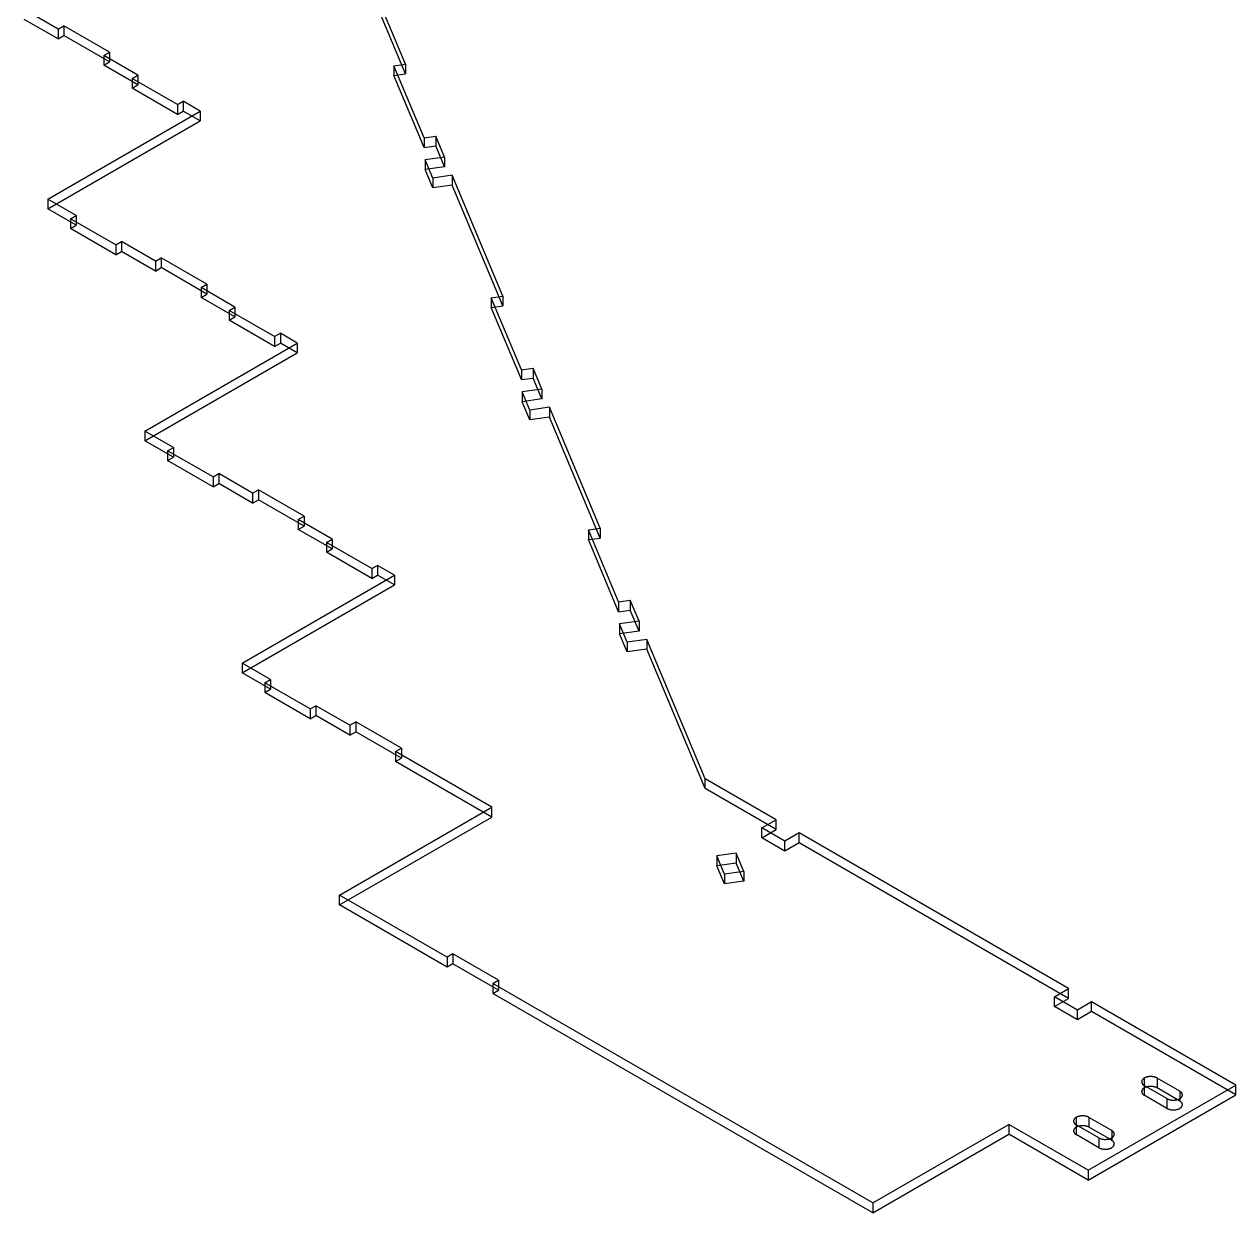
# Model space of a CAD drawing. Header units: inches. Extents: x 8 to 536, y 8 to 344.
# Drawn here: x 469.02 to 495.2, y 169.78 to 195.46 of the extents above; entities that cross this region are included whole.
import ezdxf

# ---------------------------------------------------------------- set-up
doc = ezdxf.new("R2010")
doc.units = ezdxf.units.IN
doc.header["$MEASUREMENT"] = 0

msp = doc.modelspace()

# ---------------------------------------------------------------- linework, layer by layer
at = {"layer": 'OUTLINE'}
for p, q in [((477.262, 194.602), (476.168, 197.214)), ((477.262, 194.389), (476.168, 197.002)), ((469.754, 195.358), (469.021, 195.781)), ((469.754, 195.146), (469.021, 195.569)), ((469.754, 195.358), (469.879, 195.431)), ((469.754, 195.358), (469.754, 195.146)), ((470.866, 194.861), (469.879, 195.431)), ((469.879, 195.431), (469.879, 195.219)), ((469.754, 195.146), (469.879, 195.219)), ((470.866, 194.649), (469.879, 195.219)), ((470.74, 194.789), (470.866, 194.861)), ((470.74, 194.789), (470.74, 194.577)), ((471.473, 194.366), (470.74, 194.789)), ((470.866, 194.861), (470.866, 194.649)), ((470.74, 194.577), (470.866, 194.649)), ((471.473, 194.154), (470.74, 194.577)), ((477.01, 194.566), (477.262, 194.602)), ((477.01, 194.566), (477.01, 194.354)), ((477.662, 193.01), (477.01, 194.566)), ((477.262, 194.602), (477.262, 194.389)), ((471.35, 194.295), (471.473, 194.366)), ((472.331, 193.729), (471.35, 194.295)), ((471.35, 194.295), (471.35, 194.083)), ((471.473, 194.366), (471.473, 194.154)), ((477.01, 194.354), (477.262, 194.389)), ((477.662, 192.797), (477.01, 194.354)), ((471.35, 194.083), (471.473, 194.154)), ((472.331, 193.517), (471.35, 194.083)), ((472.331, 193.729), (472.453, 193.8)), ((472.331, 193.729), (472.331, 193.517)), ((472.821, 193.587), (472.453, 193.8)), ((472.453, 193.8), (472.453, 193.587)), ((469.529, 191.687), (472.821, 193.587)), ((472.331, 193.517), (472.453, 193.587)), ((472.821, 193.375), (472.453, 193.587)), ((472.821, 193.587), (472.821, 193.375)), ((469.529, 191.474), (472.821, 193.375)), ((477.662, 193.01), (477.915, 193.045)), ((477.662, 193.01), (477.662, 192.797)), ((477.915, 193.045), (477.915, 192.833)), ((478.104, 192.593), (477.915, 193.045)), ((477.662, 192.797), (477.915, 192.833)), ((478.104, 192.381), (477.915, 192.833)), ((478.104, 192.593), (477.683, 192.534)), ((477.848, 192.141), (477.683, 192.534)), ((477.683, 192.534), (477.683, 192.322)), ((478.104, 192.593), (478.104, 192.381)), ((478.104, 192.381), (477.683, 192.322)), ((477.848, 191.928), (477.683, 192.322)), ((478.269, 192.199), (477.848, 192.141)), ((478.269, 192.199), (478.269, 191.987)), ((479.364, 189.587), (478.269, 192.199)), ((477.848, 192.141), (477.848, 191.928)), ((478.269, 191.987), (477.848, 191.928)), ((479.364, 189.375), (478.269, 191.987)), ((469.529, 191.687), (469.529, 191.474)), ((470.142, 191.333), (469.529, 191.687)), ((470.142, 191.121), (469.529, 191.474)), ((470.019, 191.262), (470.142, 191.333)), ((471, 190.696), (470.019, 191.262)), ((470.019, 191.262), (470.019, 191.05)), ((470.019, 191.05), (470.142, 191.121)), ((470.142, 191.333), (470.142, 191.121)), ((471, 190.484), (470.019, 191.05)), ((471, 190.696), (471.122, 190.767)), ((471, 190.696), (471, 190.484)), ((471.855, 190.344), (471.122, 190.767)), ((471.122, 190.767), (471.122, 190.554)), ((471, 190.484), (471.122, 190.554)), ((471.855, 190.131), (471.122, 190.554)), ((471.855, 190.344), (471.98, 190.416)), ((471.855, 190.344), (471.855, 190.131)), ((471.98, 190.416), (471.98, 190.204)), ((472.967, 189.847), (471.98, 190.416)), ((471.855, 190.131), (471.98, 190.204)), ((472.967, 189.634), (471.98, 190.204)), ((472.841, 189.774), (472.967, 189.847)), ((472.967, 189.847), (472.967, 189.634)), ((472.841, 189.774), (472.841, 189.562)), ((473.574, 189.351), (472.841, 189.774)), ((472.841, 189.562), (472.967, 189.634)), ((473.574, 189.139), (472.841, 189.562)), ((479.111, 189.552), (479.364, 189.587)), ((479.111, 189.552), (479.111, 189.339)), ((479.763, 187.995), (479.111, 189.552)), ((479.364, 189.587), (479.364, 189.375)), ((473.451, 189.281), (473.574, 189.351)), ((474.432, 188.714), (473.451, 189.281)), ((473.451, 189.281), (473.451, 189.068)), ((473.574, 189.351), (473.574, 189.139)), ((479.111, 189.339), (479.364, 189.375)), ((479.763, 187.783), (479.111, 189.339)), ((473.451, 189.068), (473.574, 189.139)), ((474.432, 188.502), (473.451, 189.068)), ((474.432, 188.714), (474.555, 188.785)), ((474.555, 188.785), (474.555, 188.573)), ((474.922, 188.573), (474.555, 188.785)), ((471.63, 186.672), (474.922, 188.573)), ((474.432, 188.714), (474.432, 188.502)), ((474.432, 188.502), (474.555, 188.573)), ((474.922, 188.36), (474.555, 188.573)), ((474.922, 188.573), (474.922, 188.36)), ((471.63, 186.46), (474.922, 188.36)), ((479.763, 187.995), (480.016, 188.03)), ((479.763, 187.995), (479.763, 187.783)), ((480.016, 188.03), (480.016, 187.818)), ((480.205, 187.578), (480.016, 188.03)), ((479.763, 187.783), (480.016, 187.818)), ((480.205, 187.366), (480.016, 187.818)), ((480.205, 187.578), (479.784, 187.52)), ((479.949, 187.126), (479.784, 187.52)), ((479.784, 187.52), (479.784, 187.307)), ((480.205, 187.578), (480.205, 187.366)), ((480.205, 187.366), (479.784, 187.307)), ((479.949, 186.914), (479.784, 187.307)), ((480.37, 187.185), (479.949, 187.126)), ((480.37, 187.185), (480.37, 186.972)), ((481.465, 184.572), (480.37, 187.185)), ((479.949, 187.126), (479.949, 186.914)), ((480.37, 186.972), (479.949, 186.914)), ((481.465, 184.36), (480.37, 186.972)), ((471.63, 186.672), (471.63, 186.46)), ((472.243, 186.318), (471.63, 186.672)), ((472.243, 186.106), (471.63, 186.46)), ((472.12, 186.247), (472.243, 186.318)), ((472.12, 186.247), (472.12, 186.035)), ((473.101, 185.681), (472.12, 186.247)), ((472.243, 186.318), (472.243, 186.106)), ((472.12, 186.035), (472.243, 186.106)), ((473.101, 185.469), (472.12, 186.035)), ((473.101, 185.681), (473.224, 185.752)), ((473.101, 185.681), (473.101, 185.469)), ((473.956, 185.329), (473.224, 185.752)), ((473.224, 185.752), (473.224, 185.54)), ((473.101, 185.469), (473.224, 185.54)), ((473.956, 185.117), (473.224, 185.54)), ((473.956, 185.329), (474.082, 185.402)), ((475.068, 184.832), (474.082, 185.402)), ((474.082, 185.402), (474.082, 185.189)), ((473.956, 185.329), (473.956, 185.117)), ((473.956, 185.117), (474.082, 185.189)), ((475.068, 184.62), (474.082, 185.189)), ((474.943, 184.76), (475.068, 184.832)), ((475.068, 184.832), (475.068, 184.62)), ((475.675, 184.337), (474.943, 184.76)), ((474.943, 184.76), (474.943, 184.547)), ((474.943, 184.547), (475.068, 184.62)), ((481.212, 184.537), (481.465, 184.572)), ((481.465, 184.572), (481.465, 184.36)), ((475.675, 184.124), (474.943, 184.547)), ((475.553, 184.266), (475.675, 184.337)), ((475.675, 184.337), (475.675, 184.124)), ((481.865, 182.98), (481.212, 184.537)), ((481.212, 184.537), (481.212, 184.325)), ((481.212, 184.325), (481.465, 184.36)), ((481.865, 182.768), (481.212, 184.325)), ((476.533, 183.7), (475.553, 184.266)), ((475.553, 184.266), (475.553, 184.053)), ((475.553, 184.053), (475.675, 184.124)), ((476.533, 183.487), (475.553, 184.053)), ((473.731, 181.657), (477.024, 183.558)), ((476.533, 183.7), (476.656, 183.77)), ((476.533, 183.7), (476.533, 183.487)), ((476.533, 183.487), (476.656, 183.558)), ((476.656, 183.77), (476.656, 183.558)), ((477.024, 183.558), (476.656, 183.77)), ((477.024, 183.346), (476.656, 183.558)), ((477.024, 183.558), (477.024, 183.346)), ((473.731, 181.445), (477.024, 183.346)), ((481.865, 182.98), (482.117, 183.016)), ((482.307, 182.564), (482.117, 183.016)), ((482.117, 183.016), (482.117, 182.803)), ((481.865, 182.98), (481.865, 182.768)), ((481.865, 182.768), (482.117, 182.803)), ((482.307, 182.351), (482.117, 182.803)), ((482.307, 182.564), (481.885, 182.505)), ((482.05, 182.111), (481.885, 182.505)), ((481.885, 182.505), (481.885, 182.293)), ((482.307, 182.564), (482.307, 182.351)), ((482.307, 182.351), (481.885, 182.293)), ((482.05, 181.899), (481.885, 182.293)), ((482.472, 182.17), (482.05, 182.111)), ((482.05, 182.111), (482.05, 181.899)), ((482.472, 181.958), (482.05, 181.899)), ((483.734, 179.158), (482.472, 182.17)), ((482.472, 182.17), (482.472, 181.958)), ((483.734, 178.946), (482.472, 181.958)), ((474.344, 181.303), (473.731, 181.657)), ((473.731, 181.657), (473.731, 181.445)), ((474.344, 181.091), (473.731, 181.445)), ((474.222, 181.233), (474.344, 181.303)), ((475.202, 180.667), (474.222, 181.233)), ((474.222, 181.233), (474.222, 181.02)), ((474.344, 181.303), (474.344, 181.091)), ((474.222, 181.02), (474.344, 181.091)), ((475.202, 180.454), (474.222, 181.02)), ((475.202, 180.667), (475.325, 180.737)), ((475.202, 180.667), (475.202, 180.454)), ((475.325, 180.737), (475.325, 180.525)), ((476.058, 180.314), (475.325, 180.737)), ((475.202, 180.454), (475.325, 180.525)), ((476.058, 180.102), (475.325, 180.525)), ((476.058, 180.314), (476.183, 180.387)), ((477.17, 179.817), (476.183, 180.387)), ((476.183, 180.387), (476.183, 180.175)), ((476.058, 180.314), (476.058, 180.102)), ((476.058, 180.102), (476.183, 180.175)), ((477.17, 179.605), (476.183, 180.175)), ((477.044, 179.745), (477.17, 179.817)), ((479.125, 178.543), (477.044, 179.745)), ((477.044, 179.745), (477.044, 179.532)), ((477.044, 179.532), (477.17, 179.605)), ((477.17, 179.817), (477.17, 179.605)), ((479.125, 178.331), (477.044, 179.532)), ((485.268, 178.272), (483.734, 179.158)), ((483.734, 178.946), (483.734, 179.158)), ((485.268, 178.06), (483.734, 178.946)), ((475.833, 176.643), (479.125, 178.543)), ((479.125, 178.331), (479.125, 178.543)), ((475.833, 176.43), (479.125, 178.331)), ((484.962, 178.095), (485.268, 178.272)), ((485.458, 177.809), (484.962, 178.095)), ((484.962, 177.883), (484.962, 178.095)), ((484.962, 177.883), (485.268, 178.06)), ((485.268, 178.06), (485.268, 178.272)), ((485.458, 177.596), (484.962, 177.883)), ((485.764, 177.986), (485.458, 177.809)), ((485.458, 177.596), (485.458, 177.809)), ((485.764, 177.773), (485.458, 177.596)), ((485.764, 177.773), (485.764, 177.986)), ((491.587, 174.624), (485.764, 177.986)), ((491.587, 174.412), (485.764, 177.773)), ((484.408, 177.549), (483.987, 177.49)), ((484.573, 177.155), (484.408, 177.549)), ((484.408, 177.549), (484.408, 177.337)), ((483.987, 177.49), (483.987, 177.278)), ((484.152, 177.096), (483.987, 177.49)), ((484.408, 177.337), (483.987, 177.278)), ((484.152, 176.884), (483.987, 177.278)), ((484.573, 176.943), (484.408, 177.337)), ((484.573, 177.155), (484.152, 177.096)), ((484.152, 177.096), (484.152, 176.884)), ((484.573, 177.155), (484.573, 176.943)), ((484.573, 176.943), (484.152, 176.884)), ((475.833, 176.43), (475.833, 176.643)), ((478.159, 175.3), (475.833, 176.643)), ((478.159, 175.087), (475.833, 176.43)), ((478.284, 175.372), (478.159, 175.3)), ((478.159, 175.3), (478.159, 175.087)), ((478.284, 175.16), (478.159, 175.087)), ((478.284, 175.372), (478.284, 175.16)), ((479.271, 174.803), (478.284, 175.372)), ((479.271, 174.59), (478.284, 175.16)), ((479.145, 174.73), (479.271, 174.803)), ((487.355, 169.99), (479.145, 174.73)), ((479.145, 174.73), (479.145, 174.518)), ((479.271, 174.803), (479.271, 174.59)), ((491.281, 174.447), (491.587, 174.624)), ((491.587, 174.412), (491.587, 174.624)), ((479.145, 174.518), (479.271, 174.59)), ((487.355, 169.778), (479.145, 174.518)), ((491.777, 174.16), (491.281, 174.447)), ((491.281, 174.235), (491.281, 174.447)), ((491.281, 174.235), (491.587, 174.412)), ((491.777, 173.948), (491.281, 174.235)), ((492.083, 174.337), (491.777, 174.16)), ((491.777, 173.948), (491.777, 174.16)), ((492.083, 174.125), (491.777, 173.948)), ((495.2, 172.538), (492.083, 174.337)), ((492.083, 174.125), (492.083, 174.337)), ((495.2, 172.326), (492.083, 174.125)), ((492.013, 170.698), (495.2, 172.538)), ((493.167, 172.614), (493.166, 172.611)), ((493.166, 172.611), (493.166, 172.609)), ((493.166, 172.609), (493.166, 172.606)), ((493.166, 172.606), (493.167, 172.603)), ((493.168, 172.622), (493.167, 172.62)), ((493.167, 172.62), (493.167, 172.617)), ((493.167, 172.617), (493.167, 172.614)), ((493.167, 172.603), (493.167, 172.6)), ((493.167, 172.6), (493.167, 172.598)), ((493.167, 172.598), (493.168, 172.595)), ((493.169, 172.628), (493.168, 172.625)), ((493.168, 172.625), (493.168, 172.622)), ((493.168, 172.595), (493.168, 172.592)), ((493.168, 172.592), (493.169, 172.589)), ((493.17, 172.631), (493.169, 172.628)), ((493.169, 172.589), (493.17, 172.587)), ((493.171, 172.633), (493.17, 172.631)), ((493.17, 172.587), (493.171, 172.584)), ((493.172, 172.636), (493.171, 172.633)), ((493.171, 172.584), (493.172, 172.581)), ((493.173, 172.639), (493.172, 172.636)), ((493.172, 172.581), (493.173, 172.579)), ((493.175, 172.641), (493.173, 172.639)), ((493.173, 172.579), (493.175, 172.576)), ((493.176, 172.644), (493.175, 172.641)), ((493.175, 172.576), (493.176, 172.573)), ((493.178, 172.647), (493.176, 172.644)), ((493.176, 172.573), (493.178, 172.571)), ((493.179, 172.649), (493.178, 172.647)), ((493.178, 172.571), (493.179, 172.568)), ((493.181, 172.652), (493.179, 172.649)), ((493.179, 172.568), (493.181, 172.566)), ((493.183, 172.654), (493.181, 172.652)), ((493.181, 172.566), (493.183, 172.563)), ((493.185, 172.657), (493.183, 172.654)), ((493.183, 172.563), (493.185, 172.561)), ((493.187, 172.659), (493.185, 172.657)), ((493.185, 172.561), (493.187, 172.558)), ((493.189, 172.662), (493.187, 172.659)), ((493.187, 172.558), (493.189, 172.556)), ((493.192, 172.664), (493.189, 172.662)), ((493.189, 172.556), (493.192, 172.553)), ((493.194, 172.667), (493.192, 172.664)), ((493.192, 172.553), (493.194, 172.551)), ((493.197, 172.669), (493.194, 172.667)), ((493.194, 172.551), (493.197, 172.548)), ((493.199, 172.671), (493.197, 172.669)), ((493.197, 172.548), (493.199, 172.546)), ((493.202, 172.673), (493.199, 172.671)), ((493.199, 172.546), (493.202, 172.544)), ((493.205, 172.676), (493.202, 172.673)), ((493.202, 172.544), (493.205, 172.542)), ((493.208, 172.678), (493.205, 172.676)), ((493.205, 172.542), (493.208, 172.539)), ((493.211, 172.68), (493.208, 172.678)), ((493.208, 172.539), (493.211, 172.537)), ((493.214, 172.682), (493.211, 172.68)), ((493.211, 172.537), (493.214, 172.535)), ((493.217, 172.684), (493.214, 172.682)), ((493.214, 172.535), (493.217, 172.533)), ((493.22, 172.686), (493.217, 172.684)), ((493.217, 172.533), (493.22, 172.531)), ((493.223, 172.688), (493.22, 172.686)), ((493.22, 172.531), (493.223, 172.529)), ((493.227, 172.69), (493.223, 172.688)), ((493.223, 172.688), (493.223, 172.476)), ((493.223, 172.529), (493.223, 172.317)), ((493.714, 172.246), (493.223, 172.529)), ((493.23, 172.692), (493.227, 172.69)), ((493.234, 172.694), (493.23, 172.692)), ((493.238, 172.696), (493.234, 172.694)), ((493.241, 172.697), (493.238, 172.696)), ((493.245, 172.699), (493.241, 172.697)), ((493.249, 172.701), (493.245, 172.699)), ((493.253, 172.702), (493.249, 172.701)), ((493.257, 172.704), (493.253, 172.702)), ((493.261, 172.705), (493.257, 172.704)), ((493.265, 172.707), (493.261, 172.705)), ((493.269, 172.708), (493.265, 172.707)), ((493.274, 172.709), (493.269, 172.708)), ((493.278, 172.71), (493.274, 172.709)), ((493.282, 172.712), (493.278, 172.71)), ((493.287, 172.713), (493.282, 172.712)), ((493.291, 172.714), (493.287, 172.713)), ((493.296, 172.715), (493.291, 172.714)), ((493.3, 172.716), (493.296, 172.715)), ((493.305, 172.716), (493.3, 172.716)), ((493.309, 172.717), (493.305, 172.716)), ((493.314, 172.718), (493.309, 172.717)), ((493.319, 172.719), (493.314, 172.718)), ((493.323, 172.719), (493.319, 172.719)), ((493.328, 172.72), (493.323, 172.719)), ((493.333, 172.72), (493.328, 172.72)), ((493.337, 172.72), (493.333, 172.72)), ((493.342, 172.721), (493.337, 172.72)), ((493.347, 172.721), (493.342, 172.721)), ((493.352, 172.721), (493.347, 172.721)), ((493.357, 172.721), (493.352, 172.721)), ((493.361, 172.721), (493.357, 172.721)), ((493.366, 172.721), (493.361, 172.721)), ((493.371, 172.721), (493.366, 172.721)), ((493.376, 172.721), (493.371, 172.721)), ((493.38, 172.721), (493.376, 172.721)), ((493.385, 172.72), (493.38, 172.721)), ((493.39, 172.72), (493.385, 172.72)), ((493.395, 172.72), (493.39, 172.72)), ((493.399, 172.719), (493.395, 172.72)), ((493.404, 172.719), (493.399, 172.719)), ((493.409, 172.718), (493.404, 172.719)), ((493.413, 172.717), (493.409, 172.718)), ((493.418, 172.716), (493.413, 172.717)), ((493.422, 172.716), (493.418, 172.716)), ((493.427, 172.715), (493.422, 172.716)), ((493.432, 172.714), (493.427, 172.715)), ((493.436, 172.713), (493.432, 172.714)), ((493.44, 172.712), (493.436, 172.713)), ((493.445, 172.71), (493.44, 172.712)), ((493.449, 172.709), (493.445, 172.71)), ((493.453, 172.708), (493.449, 172.709)), ((493.457, 172.707), (493.453, 172.708)), ((493.462, 172.705), (493.457, 172.707)), ((493.466, 172.704), (493.462, 172.705)), ((493.47, 172.702), (493.466, 172.704)), ((493.474, 172.701), (493.47, 172.702)), ((493.477, 172.699), (493.474, 172.701)), ((493.481, 172.697), (493.477, 172.699)), ((493.485, 172.696), (493.481, 172.697)), ((493.489, 172.694), (493.485, 172.696)), ((493.492, 172.692), (493.489, 172.694)), ((493.496, 172.69), (493.492, 172.692)), ((493.499, 172.688), (493.496, 172.69)), ((493.99, 172.405), (493.499, 172.688)), ((493.499, 172.688), (493.499, 172.476)), ((495.2, 172.326), (495.2, 172.538)), ((492.013, 170.485), (495.2, 172.326)), ((493.167, 172.402), (493.166, 172.399)), ((493.166, 172.399), (493.166, 172.396)), ((493.166, 172.396), (493.166, 172.394)), ((493.166, 172.394), (493.167, 172.391)), ((493.168, 172.41), (493.167, 172.407)), ((493.167, 172.407), (493.167, 172.405)), ((493.167, 172.405), (493.167, 172.402)), ((493.167, 172.391), (493.167, 172.388)), ((493.167, 172.388), (493.167, 172.385)), ((493.167, 172.385), (493.168, 172.383)), ((493.169, 172.416), (493.168, 172.413)), ((493.168, 172.413), (493.168, 172.41)), ((493.168, 172.383), (493.168, 172.38)), ((493.168, 172.38), (493.169, 172.377)), ((493.17, 172.418), (493.169, 172.416)), ((493.169, 172.377), (493.17, 172.374)), ((493.171, 172.421), (493.17, 172.418)), ((493.17, 172.374), (493.171, 172.372)), ((493.172, 172.424), (493.171, 172.421)), ((493.171, 172.372), (493.172, 172.369)), ((493.173, 172.426), (493.172, 172.424)), ((493.172, 172.369), (493.173, 172.366)), ((493.175, 172.429), (493.173, 172.426)), ((493.173, 172.366), (493.175, 172.364)), ((493.176, 172.432), (493.175, 172.429)), ((493.175, 172.364), (493.176, 172.361)), ((493.178, 172.434), (493.176, 172.432)), ((493.176, 172.361), (493.178, 172.358)), ((493.179, 172.437), (493.178, 172.434)), ((493.178, 172.358), (493.179, 172.356)), ((493.181, 172.439), (493.179, 172.437)), ((493.179, 172.356), (493.181, 172.353)), ((493.183, 172.442), (493.181, 172.439)), ((493.181, 172.353), (493.183, 172.351)), ((493.185, 172.444), (493.183, 172.442)), ((493.183, 172.351), (493.185, 172.348)), ((493.187, 172.447), (493.185, 172.444)), ((493.185, 172.348), (493.187, 172.346)), ((493.189, 172.449), (493.187, 172.447)), ((493.187, 172.346), (493.189, 172.343)), ((493.192, 172.452), (493.189, 172.449)), ((493.189, 172.343), (493.192, 172.341)), ((493.194, 172.454), (493.192, 172.452)), ((493.192, 172.341), (493.194, 172.338)), ((493.197, 172.457), (493.194, 172.454)), ((493.194, 172.338), (493.197, 172.336)), ((493.199, 172.459), (493.197, 172.457)), ((493.197, 172.336), (493.199, 172.334)), ((493.202, 172.461), (493.199, 172.459)), ((493.199, 172.334), (493.202, 172.332)), ((493.205, 172.463), (493.202, 172.461)), ((493.202, 172.332), (493.205, 172.329)), ((493.208, 172.466), (493.205, 172.463)), ((493.205, 172.329), (493.208, 172.327)), ((493.211, 172.468), (493.208, 172.466)), ((493.208, 172.327), (493.211, 172.325)), ((493.214, 172.47), (493.211, 172.468)), ((493.211, 172.325), (493.214, 172.323)), ((493.217, 172.472), (493.214, 172.47)), ((493.214, 172.323), (493.217, 172.321)), ((493.22, 172.474), (493.217, 172.472)), ((493.217, 172.321), (493.22, 172.319)), ((493.223, 172.476), (493.22, 172.474)), ((493.22, 172.319), (493.223, 172.317)), ((493.227, 172.478), (493.223, 172.476)), ((493.714, 172.034), (493.223, 172.317)), ((493.23, 172.48), (493.227, 172.478)), ((493.234, 172.482), (493.23, 172.48)), ((493.238, 172.483), (493.234, 172.482)), ((493.241, 172.485), (493.238, 172.483)), ((493.245, 172.487), (493.241, 172.485)), ((493.249, 172.488), (493.245, 172.487)), ((493.253, 172.49), (493.249, 172.488)), ((493.257, 172.491), (493.253, 172.49)), ((493.261, 172.493), (493.257, 172.491)), ((493.265, 172.494), (493.261, 172.493)), ((493.269, 172.496), (493.265, 172.494)), ((493.274, 172.497), (493.269, 172.496)), ((493.278, 172.498), (493.274, 172.497)), ((493.282, 172.499), (493.278, 172.498)), ((493.287, 172.5), (493.282, 172.499)), ((493.291, 172.501), (493.287, 172.5)), ((493.296, 172.502), (493.291, 172.501)), ((493.3, 172.503), (493.296, 172.502)), ((493.305, 172.504), (493.3, 172.503)), ((493.309, 172.505), (493.305, 172.504)), ((493.314, 172.506), (493.309, 172.505)), ((493.319, 172.506), (493.314, 172.506)), ((493.323, 172.507), (493.319, 172.506)), ((493.328, 172.507), (493.323, 172.507)), ((493.333, 172.508), (493.328, 172.507)), ((493.337, 172.508), (493.333, 172.508)), ((493.342, 172.508), (493.337, 172.508)), ((493.347, 172.509), (493.342, 172.508)), ((493.352, 172.509), (493.347, 172.509)), ((493.357, 172.509), (493.352, 172.509)), ((493.361, 172.509), (493.357, 172.509)), ((493.366, 172.509), (493.361, 172.509)), ((493.371, 172.509), (493.366, 172.509)), ((493.376, 172.509), (493.371, 172.509)), ((493.38, 172.508), (493.376, 172.509)), ((493.385, 172.508), (493.38, 172.508)), ((493.39, 172.508), (493.385, 172.508)), ((493.395, 172.507), (493.39, 172.508)), ((493.399, 172.507), (493.395, 172.507)), ((493.404, 172.506), (493.399, 172.507)), ((493.409, 172.506), (493.404, 172.506)), ((493.413, 172.505), (493.409, 172.506)), ((493.418, 172.504), (493.413, 172.505)), ((493.422, 172.503), (493.418, 172.504)), ((493.427, 172.502), (493.422, 172.503)), ((493.432, 172.501), (493.427, 172.502)), ((493.436, 172.5), (493.432, 172.501)), ((493.44, 172.499), (493.436, 172.5)), ((493.445, 172.498), (493.44, 172.499)), ((493.449, 172.497), (493.445, 172.498)), ((493.453, 172.496), (493.449, 172.497)), ((493.457, 172.494), (493.453, 172.496)), ((493.462, 172.493), (493.457, 172.494)), ((493.466, 172.491), (493.462, 172.493)), ((493.47, 172.49), (493.466, 172.491)), ((493.474, 172.488), (493.47, 172.49)), ((493.477, 172.487), (493.474, 172.488)), ((493.481, 172.485), (493.477, 172.487)), ((493.485, 172.483), (493.481, 172.485)), ((493.489, 172.482), (493.485, 172.483)), ((493.492, 172.48), (493.489, 172.482)), ((493.496, 172.478), (493.492, 172.48)), ((493.499, 172.476), (493.496, 172.478)), ((493.99, 172.193), (493.499, 172.476)), ((493.99, 172.405), (493.99, 172.193)), ((493.996, 172.401), (493.99, 172.405)), ((494.002, 172.397), (493.996, 172.401)), ((494.008, 172.393), (494.002, 172.397)), ((494.002, 172.254), (494.008, 172.258)), ((494.014, 172.388), (494.008, 172.393)), ((494.008, 172.258), (494.014, 172.263)), ((494.019, 172.383), (494.014, 172.388)), ((494.014, 172.263), (494.019, 172.268)), ((494.024, 172.379), (494.019, 172.383)), ((494.019, 172.268), (494.024, 172.272)), ((494.028, 172.374), (494.024, 172.379)), ((494.024, 172.272), (494.028, 172.277)), ((494.032, 172.369), (494.028, 172.374)), ((494.028, 172.277), (494.032, 172.282)), ((494.035, 172.364), (494.032, 172.369)), ((494.032, 172.282), (494.035, 172.288)), ((494.038, 172.358), (494.035, 172.364)), ((494.035, 172.288), (494.038, 172.293)), ((494.041, 172.353), (494.038, 172.358)), ((494.038, 172.293), (494.041, 172.298)), ((494.043, 172.348), (494.041, 172.353)), ((494.041, 172.298), (494.043, 172.304)), ((494.045, 172.342), (494.043, 172.348)), ((494.043, 172.304), (494.045, 172.309)), ((494.046, 172.337), (494.045, 172.342)), ((494.045, 172.309), (494.046, 172.315)), ((494.046, 172.331), (494.046, 172.337)), ((494.047, 172.326), (494.046, 172.331)), ((494.046, 172.32), (494.047, 172.326)), ((494.046, 172.315), (494.046, 172.32)), ((493.714, 172.246), (493.714, 172.034)), ((493.714, 172.246), (493.721, 172.242)), ((493.714, 172.034), (493.721, 172.03)), ((493.721, 172.242), (493.728, 172.239)), ((493.721, 172.03), (493.728, 172.026)), ((493.728, 172.239), (493.735, 172.235)), ((493.728, 172.026), (493.735, 172.023)), ((493.735, 172.235), (493.743, 172.232)), ((493.735, 172.023), (493.743, 172.02)), ((493.743, 172.232), (493.751, 172.229)), ((493.743, 172.02), (493.751, 172.017)), ((493.751, 172.229), (493.76, 172.226)), ((493.751, 172.017), (493.76, 172.014)), ((493.76, 172.226), (493.768, 172.224)), ((493.76, 172.014), (493.768, 172.011)), ((493.768, 172.224), (493.777, 172.222)), ((493.768, 172.011), (493.777, 172.009)), ((493.777, 172.222), (493.786, 172.22)), ((493.777, 172.009), (493.786, 172.007)), ((493.786, 172.22), (493.795, 172.218)), ((493.786, 172.007), (493.795, 172.006)), ((493.795, 172.218), (493.804, 172.216)), ((493.795, 172.006), (493.804, 172.004)), ((493.804, 172.216), (493.814, 172.215)), ((493.804, 172.004), (493.814, 172.003)), ((493.814, 172.215), (493.823, 172.214)), ((493.814, 172.003), (493.823, 172.002)), ((493.823, 172.214), (493.833, 172.214)), ((493.823, 172.002), (493.833, 172.001)), ((493.833, 172.214), (493.842, 172.213)), ((493.833, 172.001), (493.842, 172.001)), ((493.842, 172.213), (493.852, 172.213)), ((493.842, 172.001), (493.852, 172.001)), ((493.852, 172.213), (493.861, 172.213)), ((493.852, 172.001), (493.861, 172.001)), ((493.861, 172.213), (493.871, 172.214)), ((493.861, 172.001), (493.871, 172.001)), ((493.871, 172.214), (493.88, 172.214)), ((493.871, 172.001), (493.88, 172.002)), ((493.88, 172.214), (493.89, 172.215)), ((493.88, 172.002), (493.89, 172.003)), ((493.89, 172.215), (493.899, 172.216)), ((493.89, 172.003), (493.899, 172.004)), ((493.899, 172.216), (493.908, 172.218)), ((493.899, 172.004), (493.908, 172.006)), ((493.908, 172.218), (493.917, 172.22)), ((493.908, 172.006), (493.917, 172.007)), ((493.917, 172.22), (493.926, 172.222)), ((493.917, 172.007), (493.926, 172.009)), ((493.926, 172.222), (493.935, 172.224)), ((493.926, 172.009), (493.935, 172.011)), ((493.935, 172.224), (493.944, 172.226)), ((493.935, 172.011), (493.944, 172.014)), ((493.944, 172.226), (493.952, 172.229)), ((493.944, 172.014), (493.952, 172.017)), ((493.952, 172.229), (493.96, 172.232)), ((493.952, 172.017), (493.96, 172.02)), ((493.96, 172.232), (493.968, 172.235)), ((493.96, 172.02), (493.968, 172.023)), ((493.968, 172.235), (493.975, 172.239)), ((493.968, 172.023), (493.975, 172.026)), ((493.975, 172.239), (493.983, 172.242)), ((493.975, 172.026), (493.983, 172.03)), ((493.983, 172.242), (493.99, 172.246)), ((493.983, 172.03), (493.99, 172.034)), ((493.99, 172.246), (493.996, 172.25)), ((493.996, 172.189), (493.99, 172.193)), ((493.99, 172.034), (493.996, 172.038)), ((493.996, 172.25), (494.002, 172.254)), ((494.002, 172.185), (493.996, 172.189)), ((493.996, 172.038), (494.002, 172.042)), ((494.008, 172.18), (494.002, 172.185)), ((494.002, 172.042), (494.008, 172.046)), ((494.014, 172.176), (494.008, 172.18)), ((494.008, 172.046), (494.014, 172.051)), ((494.019, 172.171), (494.014, 172.176)), ((494.014, 172.051), (494.019, 172.055)), ((494.024, 172.166), (494.019, 172.171)), ((494.019, 172.055), (494.024, 172.06)), ((494.028, 172.161), (494.024, 172.166)), ((494.024, 172.06), (494.028, 172.065)), ((494.032, 172.156), (494.028, 172.161)), ((494.028, 172.065), (494.032, 172.07)), ((494.035, 172.151), (494.032, 172.156)), ((494.032, 172.07), (494.035, 172.075)), ((494.038, 172.146), (494.035, 172.151)), ((494.035, 172.075), (494.038, 172.081)), ((494.041, 172.141), (494.038, 172.146)), ((494.038, 172.081), (494.041, 172.086)), ((494.043, 172.135), (494.041, 172.141)), ((494.041, 172.086), (494.043, 172.091)), ((494.045, 172.13), (494.043, 172.135)), ((494.043, 172.091), (494.045, 172.097)), ((494.046, 172.124), (494.045, 172.13)), ((494.045, 172.097), (494.046, 172.102)), ((494.046, 172.119), (494.046, 172.124)), ((494.047, 172.113), (494.046, 172.119)), ((494.046, 172.108), (494.047, 172.113)), ((494.046, 172.102), (494.046, 172.108)), ((491.696, 171.765), (491.695, 171.762)), ((491.695, 171.762), (491.695, 171.759)), ((491.695, 171.759), (491.695, 171.757)), ((491.695, 171.757), (491.696, 171.754)), ((491.697, 171.773), (491.696, 171.77)), ((491.696, 171.77), (491.696, 171.768)), ((491.696, 171.768), (491.696, 171.765)), ((491.696, 171.754), (491.696, 171.751)), ((491.696, 171.751), (491.696, 171.748)), ((491.696, 171.748), (491.697, 171.746)), ((491.698, 171.779), (491.697, 171.776)), ((491.697, 171.776), (491.697, 171.773)), ((491.697, 171.746), (491.697, 171.743)), ((491.697, 171.743), (491.698, 171.74)), ((491.699, 171.781), (491.698, 171.779)), ((491.698, 171.74), (491.699, 171.737)), ((491.7, 171.784), (491.699, 171.781)), ((491.699, 171.737), (491.7, 171.735)), ((491.701, 171.787), (491.7, 171.784)), ((491.7, 171.735), (491.701, 171.732)), ((491.702, 171.789), (491.701, 171.787)), ((491.704, 171.792), (491.702, 171.789)), ((491.705, 171.795), (491.704, 171.792)), ((491.707, 171.797), (491.705, 171.795)), ((491.708, 171.8), (491.707, 171.797)), ((491.71, 171.802), (491.708, 171.8)), ((491.712, 171.805), (491.71, 171.802)), ((491.714, 171.808), (491.712, 171.805)), ((491.716, 171.81), (491.714, 171.808)), ((491.718, 171.812), (491.716, 171.81)), ((491.721, 171.815), (491.718, 171.812)), ((491.723, 171.817), (491.721, 171.815)), ((491.726, 171.82), (491.723, 171.817)), ((491.728, 171.822), (491.726, 171.82)), ((491.731, 171.824), (491.728, 171.822)), ((491.734, 171.826), (491.731, 171.824)), ((491.737, 171.829), (491.734, 171.826)), ((491.74, 171.831), (491.737, 171.829)), ((491.743, 171.833), (491.74, 171.831)), ((491.746, 171.835), (491.743, 171.833)), ((491.749, 171.837), (491.746, 171.835)), ((491.752, 171.839), (491.749, 171.837)), ((491.756, 171.841), (491.752, 171.839)), ((491.752, 171.839), (491.752, 171.627)), ((491.759, 171.843), (491.756, 171.841)), ((491.763, 171.845), (491.759, 171.843)), ((491.767, 171.846), (491.763, 171.845)), ((491.77, 171.848), (491.767, 171.846)), ((491.774, 171.85), (491.77, 171.848)), ((491.778, 171.851), (491.774, 171.85)), ((491.782, 171.853), (491.778, 171.851)), ((491.786, 171.855), (491.782, 171.853)), ((491.79, 171.856), (491.786, 171.855)), ((491.794, 171.857), (491.79, 171.856)), ((491.798, 171.859), (491.794, 171.857)), ((491.803, 171.86), (491.798, 171.859)), ((491.807, 171.861), (491.803, 171.86)), ((491.811, 171.862), (491.807, 171.861)), ((491.816, 171.863), (491.811, 171.862)), ((491.82, 171.864), (491.816, 171.863)), ((491.825, 171.865), (491.82, 171.864)), ((491.829, 171.866), (491.825, 171.865)), ((491.834, 171.867), (491.829, 171.866)), ((491.838, 171.868), (491.834, 171.867)), ((491.843, 171.869), (491.838, 171.868)), ((491.848, 171.869), (491.843, 171.869)), ((491.852, 171.87), (491.848, 171.869)), ((491.857, 171.87), (491.852, 171.87)), ((491.862, 171.871), (491.857, 171.87)), ((491.867, 171.871), (491.862, 171.871)), ((491.871, 171.871), (491.867, 171.871)), ((491.876, 171.872), (491.871, 171.871)), ((491.881, 171.872), (491.876, 171.872)), ((491.886, 171.872), (491.881, 171.872)), ((491.89, 171.872), (491.886, 171.872)), ((491.895, 171.872), (491.89, 171.872)), ((491.9, 171.872), (491.895, 171.872)), ((491.905, 171.872), (491.9, 171.872)), ((491.91, 171.871), (491.905, 171.872)), ((491.914, 171.871), (491.91, 171.871)), ((491.919, 171.871), (491.914, 171.871)), ((491.924, 171.87), (491.919, 171.871)), ((491.928, 171.87), (491.924, 171.87)), ((491.933, 171.869), (491.928, 171.87)), ((491.938, 171.869), (491.933, 171.869)), ((491.942, 171.868), (491.938, 171.869)), ((491.947, 171.867), (491.942, 171.868)), ((491.952, 171.866), (491.947, 171.867)), ((491.956, 171.865), (491.952, 171.866)), ((491.961, 171.864), (491.956, 171.865)), ((491.965, 171.863), (491.961, 171.864)), ((491.969, 171.862), (491.965, 171.863)), ((491.974, 171.861), (491.969, 171.862)), ((491.978, 171.86), (491.974, 171.861)), ((491.982, 171.859), (491.978, 171.86)), ((491.987, 171.857), (491.982, 171.859)), ((491.991, 171.856), (491.987, 171.857)), ((491.995, 171.855), (491.991, 171.856)), ((491.999, 171.853), (491.995, 171.855)), ((492.003, 171.851), (491.999, 171.853)), ((492.007, 171.85), (492.003, 171.851)), ((492.01, 171.848), (492.007, 171.85)), ((492.014, 171.846), (492.01, 171.848)), ((492.018, 171.845), (492.014, 171.846)), ((492.021, 171.843), (492.018, 171.845)), ((492.025, 171.841), (492.021, 171.843)), ((492.028, 171.839), (492.025, 171.841)), ((492.519, 171.556), (492.028, 171.839)), ((492.028, 171.839), (492.028, 171.627)), ((487.355, 169.99), (490.297, 171.689)), ((487.355, 169.778), (490.297, 171.476)), ((490.297, 171.689), (490.297, 171.476)), ((492.013, 170.698), (490.297, 171.689)), ((492.013, 170.485), (490.297, 171.476)), ((491.696, 171.553), (491.695, 171.55)), ((491.695, 171.55), (491.695, 171.547)), ((491.695, 171.547), (491.695, 171.544)), ((491.695, 171.544), (491.696, 171.542)), ((491.697, 171.561), (491.696, 171.558)), ((491.696, 171.558), (491.696, 171.555)), ((491.696, 171.555), (491.696, 171.553)), ((491.696, 171.542), (491.696, 171.539)), ((491.696, 171.539), (491.696, 171.536)), ((491.696, 171.536), (491.697, 171.533)), ((491.698, 171.566), (491.697, 171.564)), ((491.697, 171.564), (491.697, 171.561)), ((491.697, 171.533), (491.697, 171.531)), ((491.697, 171.531), (491.698, 171.528)), ((491.699, 171.569), (491.698, 171.566)), ((491.698, 171.528), (491.699, 171.525)), ((491.7, 171.572), (491.699, 171.569)), ((491.699, 171.525), (491.7, 171.522)), ((491.701, 171.574), (491.7, 171.572)), ((491.7, 171.522), (491.701, 171.52)), ((491.701, 171.732), (491.702, 171.729)), ((491.702, 171.577), (491.701, 171.574)), ((491.701, 171.52), (491.702, 171.517)), ((491.702, 171.729), (491.704, 171.727)), ((491.704, 171.58), (491.702, 171.577)), ((491.702, 171.517), (491.704, 171.514)), ((491.704, 171.727), (491.705, 171.724)), ((491.705, 171.582), (491.704, 171.58)), ((491.704, 171.514), (491.705, 171.512)), ((491.705, 171.724), (491.707, 171.721)), ((491.707, 171.585), (491.705, 171.582)), ((491.705, 171.512), (491.707, 171.509)), ((491.707, 171.721), (491.708, 171.719)), ((491.708, 171.588), (491.707, 171.585)), ((491.707, 171.509), (491.708, 171.507)), ((491.708, 171.719), (491.71, 171.716)), ((491.71, 171.59), (491.708, 171.588)), ((491.708, 171.507), (491.71, 171.504)), ((491.71, 171.716), (491.712, 171.714)), ((491.712, 171.593), (491.71, 171.59)), ((491.71, 171.504), (491.712, 171.501)), ((491.712, 171.714), (491.714, 171.711)), ((491.714, 171.595), (491.712, 171.593)), ((491.712, 171.501), (491.714, 171.499)), ((491.714, 171.711), (491.716, 171.709)), ((491.716, 171.598), (491.714, 171.595)), ((491.714, 171.499), (491.716, 171.496)), ((491.716, 171.709), (491.718, 171.706)), ((491.718, 171.6), (491.716, 171.598)), ((491.716, 171.496), (491.718, 171.494)), ((491.718, 171.706), (491.721, 171.704)), ((491.721, 171.603), (491.718, 171.6)), ((491.718, 171.494), (491.721, 171.492)), ((491.721, 171.704), (491.723, 171.702)), ((491.723, 171.605), (491.721, 171.603)), ((491.721, 171.492), (491.723, 171.489)), ((491.723, 171.702), (491.726, 171.699)), ((491.726, 171.607), (491.723, 171.605)), ((491.723, 171.489), (491.726, 171.487)), ((491.726, 171.699), (491.728, 171.697)), ((491.728, 171.61), (491.726, 171.607)), ((491.726, 171.487), (491.728, 171.485)), ((491.728, 171.697), (491.731, 171.695)), ((491.731, 171.612), (491.728, 171.61)), ((491.728, 171.485), (491.731, 171.482)), ((491.731, 171.695), (491.734, 171.692)), ((491.734, 171.614), (491.731, 171.612)), ((491.731, 171.482), (491.734, 171.48)), ((491.734, 171.692), (491.737, 171.69)), ((491.737, 171.616), (491.734, 171.614)), ((491.734, 171.48), (491.737, 171.478)), ((491.737, 171.69), (491.74, 171.688)), ((491.74, 171.619), (491.737, 171.616)), ((491.737, 171.478), (491.74, 171.476)), ((491.74, 171.688), (491.743, 171.686)), ((491.743, 171.621), (491.74, 171.619)), ((491.74, 171.476), (491.743, 171.474)), ((491.743, 171.686), (491.746, 171.684)), ((491.746, 171.623), (491.743, 171.621)), ((491.743, 171.474), (491.746, 171.471)), ((491.746, 171.684), (491.749, 171.682)), ((491.749, 171.625), (491.746, 171.623)), ((491.749, 171.682), (491.752, 171.68)), ((491.752, 171.627), (491.749, 171.625)), ((491.752, 171.68), (491.752, 171.467)), ((492.243, 171.397), (491.752, 171.68)), ((491.756, 171.629), (491.752, 171.627)), ((491.759, 171.631), (491.756, 171.629)), ((491.763, 171.632), (491.759, 171.631)), ((491.767, 171.634), (491.763, 171.632)), ((491.77, 171.636), (491.767, 171.634)), ((491.774, 171.638), (491.77, 171.636)), ((491.778, 171.639), (491.774, 171.638)), ((491.782, 171.641), (491.778, 171.639)), ((491.786, 171.642), (491.782, 171.641)), ((491.79, 171.644), (491.786, 171.642)), ((491.794, 171.645), (491.79, 171.644)), ((491.798, 171.646), (491.794, 171.645)), ((491.803, 171.648), (491.798, 171.646)), ((491.807, 171.649), (491.803, 171.648)), ((491.811, 171.65), (491.807, 171.649)), ((491.816, 171.651), (491.811, 171.65)), ((491.82, 171.652), (491.816, 171.651)), ((491.825, 171.653), (491.82, 171.652)), ((491.829, 171.654), (491.825, 171.653)), ((491.834, 171.655), (491.829, 171.654)), ((491.838, 171.656), (491.834, 171.655)), ((491.843, 171.656), (491.838, 171.656)), ((491.848, 171.657), (491.843, 171.656)), ((491.852, 171.658), (491.848, 171.657)), ((491.857, 171.658), (491.852, 171.658)), ((491.862, 171.658), (491.857, 171.658)), ((491.867, 171.659), (491.862, 171.658)), ((491.871, 171.659), (491.867, 171.659)), ((491.876, 171.659), (491.871, 171.659)), ((491.881, 171.66), (491.876, 171.659)), ((491.886, 171.66), (491.881, 171.66)), ((491.89, 171.66), (491.886, 171.66)), ((491.895, 171.66), (491.89, 171.66)), ((491.9, 171.66), (491.895, 171.66)), ((491.905, 171.659), (491.9, 171.66)), ((491.91, 171.659), (491.905, 171.659)), ((491.914, 171.659), (491.91, 171.659)), ((491.919, 171.658), (491.914, 171.659)), ((491.924, 171.658), (491.919, 171.658)), ((491.928, 171.658), (491.924, 171.658)), ((491.933, 171.657), (491.928, 171.658)), ((491.938, 171.656), (491.933, 171.657)), ((491.942, 171.656), (491.938, 171.656)), ((491.947, 171.655), (491.942, 171.656)), ((491.952, 171.654), (491.947, 171.655)), ((491.956, 171.653), (491.952, 171.654)), ((491.961, 171.652), (491.956, 171.653)), ((491.965, 171.651), (491.961, 171.652)), ((491.969, 171.65), (491.965, 171.651)), ((491.974, 171.649), (491.969, 171.65)), ((491.978, 171.648), (491.974, 171.649)), ((491.982, 171.646), (491.978, 171.648)), ((491.987, 171.645), (491.982, 171.646)), ((491.991, 171.644), (491.987, 171.645)), ((491.995, 171.642), (491.991, 171.644)), ((491.999, 171.641), (491.995, 171.642)), ((492.003, 171.639), (491.999, 171.641)), ((492.007, 171.638), (492.003, 171.639)), ((492.01, 171.636), (492.007, 171.638)), ((492.014, 171.634), (492.01, 171.636)), ((492.018, 171.632), (492.014, 171.634)), ((492.021, 171.631), (492.018, 171.632)), ((492.025, 171.629), (492.021, 171.631)), ((492.028, 171.627), (492.025, 171.629)), ((492.519, 171.344), (492.028, 171.627)), ((492.519, 171.556), (492.519, 171.344)), ((492.525, 171.552), (492.519, 171.556)), ((492.531, 171.548), (492.525, 171.552)), ((492.537, 171.543), (492.531, 171.548)), ((492.543, 171.539), (492.537, 171.543)), ((492.548, 171.534), (492.543, 171.539)), ((492.553, 171.529), (492.548, 171.534)), ((492.557, 171.524), (492.553, 171.529)), ((492.561, 171.519), (492.557, 171.524)), ((492.564, 171.514), (492.561, 171.519)), ((492.567, 171.509), (492.564, 171.514)), ((492.57, 171.504), (492.567, 171.509)), ((492.572, 171.498), (492.57, 171.504)), ((492.574, 171.493), (492.572, 171.498)), ((492.575, 171.487), (492.574, 171.493)), ((492.575, 171.482), (492.575, 171.487)), ((492.576, 171.476), (492.575, 171.482)), ((492.575, 171.471), (492.576, 171.476)), ((491.746, 171.471), (491.749, 171.469)), ((491.749, 171.469), (491.752, 171.467)), ((492.243, 171.184), (491.752, 171.467)), ((492.243, 171.397), (492.243, 171.184)), ((492.243, 171.397), (492.25, 171.393)), ((492.25, 171.393), (492.257, 171.389)), ((492.257, 171.389), (492.265, 171.386)), ((492.265, 171.386), (492.272, 171.383)), ((492.272, 171.383), (492.28, 171.38)), ((492.28, 171.38), (492.289, 171.377)), ((492.289, 171.377), (492.297, 171.375)), ((492.297, 171.375), (492.306, 171.372)), ((492.306, 171.372), (492.315, 171.37)), ((492.315, 171.37), (492.324, 171.369)), ((492.324, 171.369), (492.333, 171.367)), ((492.333, 171.367), (492.343, 171.366)), ((492.343, 171.366), (492.352, 171.365)), ((492.352, 171.365), (492.362, 171.364)), ((492.362, 171.364), (492.371, 171.364)), ((492.371, 171.364), (492.381, 171.364)), ((492.381, 171.364), (492.39, 171.364)), ((492.39, 171.364), (492.4, 171.364)), ((492.4, 171.364), (492.409, 171.365)), ((492.409, 171.365), (492.419, 171.366)), ((492.419, 171.366), (492.428, 171.367)), ((492.428, 171.367), (492.437, 171.369)), ((492.437, 171.369), (492.446, 171.37)), ((492.446, 171.37), (492.455, 171.372)), ((492.455, 171.372), (492.464, 171.375)), ((492.464, 171.375), (492.473, 171.377)), ((492.473, 171.377), (492.481, 171.38)), ((492.481, 171.38), (492.489, 171.383)), ((492.489, 171.383), (492.497, 171.386)), ((492.497, 171.386), (492.504, 171.389)), ((492.504, 171.389), (492.512, 171.393)), ((492.512, 171.393), (492.519, 171.397)), ((492.519, 171.397), (492.525, 171.401)), ((492.525, 171.34), (492.519, 171.344)), ((492.525, 171.401), (492.531, 171.405)), ((492.531, 171.335), (492.525, 171.34)), ((492.531, 171.405), (492.537, 171.409)), ((492.537, 171.331), (492.531, 171.335)), ((492.537, 171.409), (492.543, 171.414)), ((492.543, 171.327), (492.537, 171.331)), ((492.543, 171.414), (492.548, 171.418)), ((492.548, 171.322), (492.543, 171.327)), ((492.548, 171.418), (492.553, 171.423)), ((492.553, 171.317), (492.548, 171.322)), ((492.548, 171.206), (492.553, 171.211)), ((492.553, 171.423), (492.557, 171.428)), ((492.557, 171.312), (492.553, 171.317)), ((492.553, 171.211), (492.557, 171.216)), ((492.557, 171.428), (492.561, 171.433)), ((492.561, 171.307), (492.557, 171.312)), ((492.557, 171.216), (492.561, 171.221)), ((492.561, 171.433), (492.564, 171.438)), ((492.564, 171.302), (492.561, 171.307)), ((492.561, 171.221), (492.564, 171.226)), ((492.564, 171.438), (492.567, 171.444)), ((492.567, 171.297), (492.564, 171.302)), ((492.564, 171.226), (492.567, 171.231)), ((492.567, 171.444), (492.57, 171.449)), ((492.57, 171.291), (492.567, 171.297)), ((492.567, 171.231), (492.57, 171.237)), ((492.57, 171.449), (492.572, 171.454)), ((492.572, 171.286), (492.57, 171.291)), ((492.57, 171.237), (492.572, 171.242)), ((492.572, 171.454), (492.574, 171.46)), ((492.574, 171.281), (492.572, 171.286)), ((492.572, 171.242), (492.574, 171.247)), ((492.574, 171.46), (492.575, 171.465)), ((492.575, 171.275), (492.574, 171.281)), ((492.574, 171.247), (492.575, 171.253)), ((492.575, 171.465), (492.575, 171.471)), ((492.575, 171.27), (492.575, 171.275)), ((492.576, 171.264), (492.575, 171.27)), ((492.575, 171.258), (492.576, 171.264)), ((492.575, 171.253), (492.575, 171.258)), ((492.243, 171.184), (492.25, 171.181)), ((492.25, 171.181), (492.257, 171.177)), ((492.257, 171.177), (492.265, 171.174)), ((492.265, 171.174), (492.272, 171.17)), ((492.272, 171.17), (492.28, 171.167)), ((492.28, 171.167), (492.289, 171.165)), ((492.289, 171.165), (492.297, 171.162)), ((492.297, 171.162), (492.306, 171.16)), ((492.306, 171.16), (492.315, 171.158)), ((492.315, 171.158), (492.324, 171.156)), ((492.324, 171.156), (492.333, 171.155)), ((492.333, 171.155), (492.343, 171.154)), ((492.343, 171.154), (492.352, 171.153)), ((492.352, 171.153), (492.362, 171.152)), ((492.362, 171.152), (492.371, 171.152)), ((492.371, 171.152), (492.381, 171.151)), ((492.381, 171.151), (492.39, 171.152)), ((492.39, 171.152), (492.4, 171.152)), ((492.4, 171.152), (492.409, 171.153)), ((492.409, 171.153), (492.419, 171.154)), ((492.419, 171.154), (492.428, 171.155)), ((492.428, 171.155), (492.437, 171.156)), ((492.437, 171.156), (492.446, 171.158)), ((492.446, 171.158), (492.455, 171.16)), ((492.455, 171.16), (492.464, 171.162)), ((492.464, 171.162), (492.473, 171.165)), ((492.473, 171.165), (492.481, 171.167)), ((492.481, 171.167), (492.489, 171.17)), ((492.489, 171.17), (492.497, 171.174)), ((492.497, 171.174), (492.504, 171.177)), ((492.504, 171.177), (492.512, 171.181)), ((492.512, 171.181), (492.519, 171.184)), ((492.519, 171.184), (492.525, 171.188)), ((492.525, 171.188), (492.531, 171.193)), ((492.531, 171.193), (492.537, 171.197)), ((492.537, 171.197), (492.543, 171.201)), ((492.543, 171.201), (492.548, 171.206)), ((492.013, 170.698), (492.013, 170.485)), ((487.355, 169.99), (487.355, 169.778))]:
    msp.add_line(p, q, dxfattribs=at)

doc.saveas('drawing.dxf')
